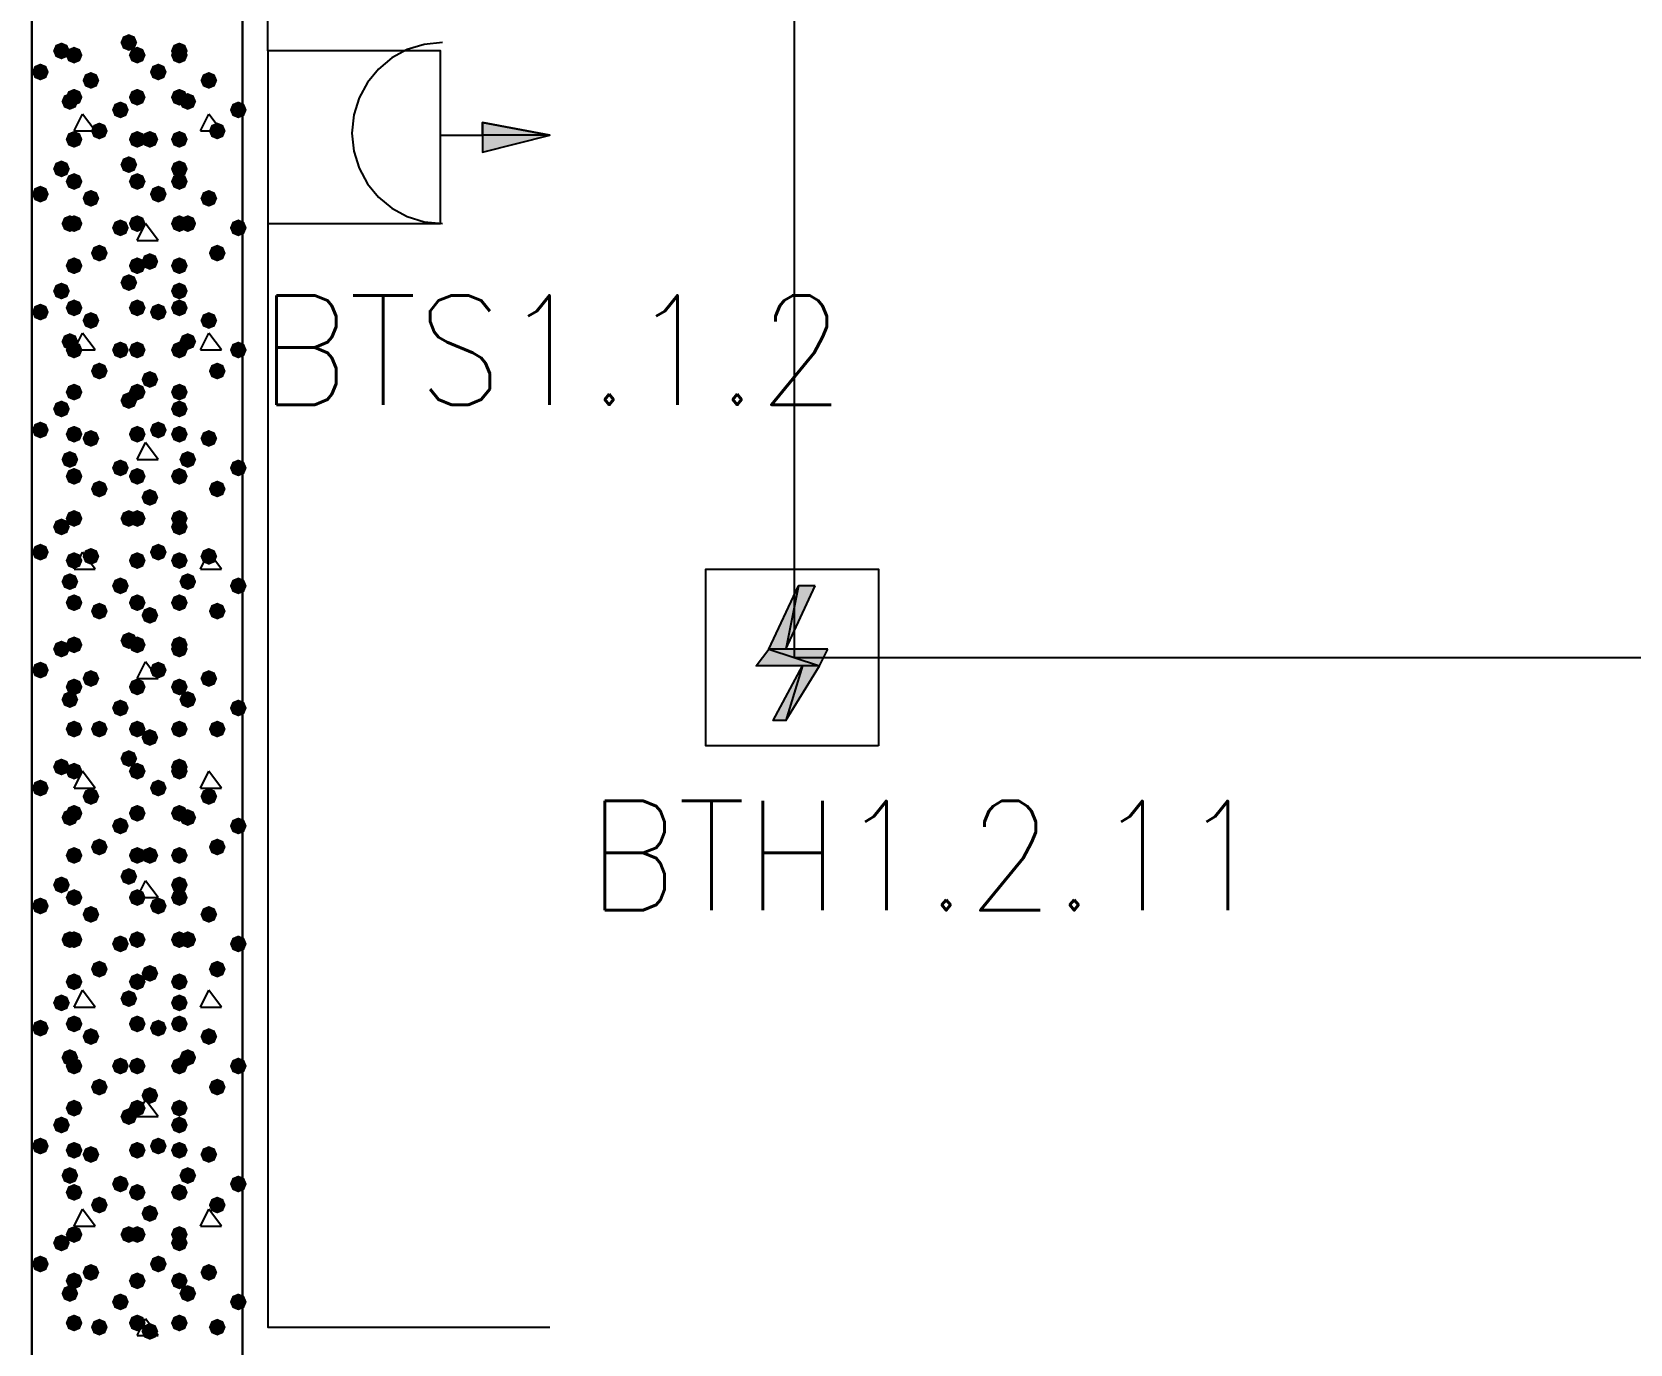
# Model space of a CAD drawing. Header units: millimetres. Extents: x 0 to 420, y 0 to 297.
# Drawn here: x 32.34 to 48.41, y 131.78 to 144.97 of the extents above; entities that cross this region are included whole.
import ezdxf

# ---------------------------------------------------------------- set-up
doc = ezdxf.new("R2010")
doc.units = ezdxf.units.MM
doc.layers.get('0').update_dxf_attribs({"linetype": 'CONTINUOUS'})
doc.styles.get("Standard").update_dxf_attribs({"font": 'STANDARD'})

msp = doc.modelspace()

# ---------------------------------------------------------------- hatches: boundary and pattern name
at = {"true_color": 0x000008}
for points in [[(33.401, 144.864667), (33.376129, 144.804871), (33.316333, 144.78), (33.256537, 144.804871), (33.231667, 144.864667), (33.256537, 144.924462), (33.316333, 144.949333), (33.376129, 144.924463)], [(32.723667, 144.78), (32.698796, 144.720204), (32.639, 144.695333), (32.579204, 144.720204), (32.554333, 144.78), (32.579204, 144.839796), (32.639, 144.864667), (32.698796, 144.839796)], [(32.850667, 144.737667), (32.825796, 144.677871), (32.766, 144.653), (32.706204, 144.677871), (32.681333, 144.737667), (32.706204, 144.797462), (32.766, 144.822333), (32.825796, 144.797463)], [(33.485667, 144.737667), (33.460796, 144.677871), (33.401, 144.653), (33.341204, 144.677871), (33.316333, 144.737667), (33.341204, 144.797462), (33.401, 144.822333), (33.460796, 144.797463)], [(33.909, 144.78), (33.884129, 144.720204), (33.824333, 144.695333), (33.764538, 144.720204), (33.739667, 144.78), (33.764537, 144.839796), (33.824333, 144.864667), (33.884129, 144.839796)], [(33.909, 144.737667), (33.884129, 144.677871), (33.824333, 144.653), (33.764538, 144.677871), (33.739667, 144.737667), (33.764537, 144.797462), (33.824333, 144.822333), (33.884129, 144.797463)], [(32.512, 144.568333), (32.487129, 144.508537), (32.427333, 144.483667), (32.367538, 144.508537), (32.342667, 144.568333), (32.367537, 144.628129), (32.427333, 144.653), (32.487129, 144.628129)], [(33.697333, 144.568333), (33.672463, 144.508537), (33.612667, 144.483667), (33.552871, 144.508537), (33.528, 144.568333), (33.552871, 144.628129), (33.612667, 144.653), (33.672462, 144.628129)], [(33.02, 144.483667), (32.995129, 144.423871), (32.935333, 144.399), (32.875538, 144.423871), (32.850667, 144.483667), (32.875537, 144.543462), (32.935333, 144.568333), (32.995129, 144.543463)], [(34.205333, 144.483667), (34.180463, 144.423871), (34.120667, 144.399), (34.060871, 144.423871), (34.036, 144.483667), (34.060871, 144.543462), (34.120667, 144.568333), (34.180462, 144.543463)], [(32.808333, 144.272), (32.783463, 144.212204), (32.723667, 144.187333), (32.663871, 144.212204), (32.639, 144.272), (32.663871, 144.331796), (32.723667, 144.356667), (32.783462, 144.331796)], [(32.850667, 144.314333), (32.825796, 144.254537), (32.766, 144.229667), (32.706204, 144.254537), (32.681333, 144.314333), (32.706204, 144.374129), (32.766, 144.399), (32.825796, 144.374129)], [(33.316333, 144.187333), (33.291463, 144.127537), (33.231667, 144.102667), (33.171871, 144.127537), (33.147, 144.187333), (33.171871, 144.247129), (33.231667, 144.272), (33.291462, 144.247129)], [(33.485667, 144.314333), (33.460796, 144.254537), (33.401, 144.229667), (33.341204, 144.254537), (33.316333, 144.314333), (33.341204, 144.374129), (33.401, 144.399), (33.460796, 144.374129)], [(33.909, 144.314333), (33.884129, 144.254537), (33.824333, 144.229667), (33.764538, 144.254537), (33.739667, 144.314333), (33.764537, 144.374129), (33.824333, 144.399), (33.884129, 144.374129)], [(33.993667, 144.272), (33.968796, 144.212204), (33.909, 144.187333), (33.849204, 144.212204), (33.824333, 144.272), (33.849204, 144.331796), (33.909, 144.356667), (33.968796, 144.331796)], [(34.501667, 144.187333), (34.476796, 144.127537), (34.417, 144.102667), (34.357204, 144.127537), (34.332333, 144.187333), (34.357204, 144.247129), (34.417, 144.272), (34.476796, 144.247129)], [(32.850667, 143.891), (32.825796, 143.831204), (32.766, 143.806333), (32.706204, 143.831204), (32.681333, 143.891), (32.706204, 143.950796), (32.766, 143.975667), (32.825796, 143.950796)], [(33.104667, 143.975667), (33.079796, 143.915871), (33.02, 143.891), (32.960204, 143.915871), (32.935333, 143.975667), (32.960204, 144.035462), (33.02, 144.060333), (33.079796, 144.035463)], [(33.485667, 143.891), (33.460796, 143.831204), (33.401, 143.806333), (33.341204, 143.831204), (33.316333, 143.891), (33.341204, 143.950796), (33.401, 143.975667), (33.460796, 143.950796)], [(33.612667, 143.891), (33.587796, 143.831204), (33.528, 143.806333), (33.468204, 143.831204), (33.443333, 143.891), (33.468204, 143.950796), (33.528, 143.975667), (33.587796, 143.950796)], [(33.909, 143.891), (33.884129, 143.831204), (33.824333, 143.806333), (33.764538, 143.831204), (33.739667, 143.891), (33.764537, 143.950796), (33.824333, 143.975667), (33.884129, 143.950796)], [(34.29, 143.975667), (34.265129, 143.915871), (34.205333, 143.891), (34.145538, 143.915871), (34.120667, 143.975667), (34.145537, 144.035462), (34.205333, 144.060333), (34.265129, 144.035463)], [(32.723667, 143.594667), (32.698796, 143.534871), (32.639, 143.51), (32.579204, 143.534871), (32.554333, 143.594667), (32.579204, 143.654462), (32.639, 143.679333), (32.698796, 143.654463)], [(33.401, 143.637), (33.376129, 143.577204), (33.316333, 143.552333), (33.256537, 143.577204), (33.231667, 143.637), (33.256537, 143.696796), (33.316333, 143.721667), (33.376129, 143.696796)], [(33.909, 143.594667), (33.884129, 143.534871), (33.824333, 143.51), (33.764538, 143.534871), (33.739667, 143.594667), (33.764537, 143.654462), (33.824333, 143.679333), (33.884129, 143.654463)], [(32.850667, 143.467667), (32.825796, 143.407871), (32.766, 143.383), (32.706204, 143.407871), (32.681333, 143.467667), (32.706204, 143.527462), (32.766, 143.552333), (32.825796, 143.527463)], [(33.485667, 143.467667), (33.460796, 143.407871), (33.401, 143.383), (33.341204, 143.407871), (33.316333, 143.467667), (33.341204, 143.527462), (33.401, 143.552333), (33.460796, 143.527463)], [(33.909, 143.467667), (33.884129, 143.407871), (33.824333, 143.383), (33.764538, 143.407871), (33.739667, 143.467667), (33.764537, 143.527462), (33.824333, 143.552333), (33.884129, 143.527463)], [(32.512, 143.340667), (32.487129, 143.280871), (32.427333, 143.256), (32.367538, 143.280871), (32.342667, 143.340667), (32.367537, 143.400462), (32.427333, 143.425333), (32.487129, 143.400463)], [(33.02, 143.298333), (32.995129, 143.238537), (32.935333, 143.213667), (32.875538, 143.238537), (32.850667, 143.298333), (32.875537, 143.358129), (32.935333, 143.383), (32.995129, 143.358129)], [(33.697333, 143.340667), (33.672463, 143.280871), (33.612667, 143.256), (33.552871, 143.280871), (33.528, 143.340667), (33.552871, 143.400462), (33.612667, 143.425333), (33.672462, 143.400463)], [(34.205333, 143.298333), (34.180463, 143.238537), (34.120667, 143.213667), (34.060871, 143.238537), (34.036, 143.298333), (34.060871, 143.358129), (34.120667, 143.383), (34.180462, 143.358129)], [(32.808333, 143.044333), (32.783463, 142.984537), (32.723667, 142.959667), (32.663871, 142.984537), (32.639, 143.044333), (32.663871, 143.104129), (32.723667, 143.129), (32.783462, 143.104129)], [(32.850667, 143.044333), (32.825796, 142.984537), (32.766, 142.959667), (32.706204, 142.984537), (32.681333, 143.044333), (32.706204, 143.104129), (32.766, 143.129), (32.825796, 143.104129)], [(33.316333, 143.002), (33.291463, 142.942204), (33.231667, 142.917333), (33.171871, 142.942204), (33.147, 143.002), (33.171871, 143.061796), (33.231667, 143.086667), (33.291462, 143.061796)], [(33.485667, 143.044333), (33.460796, 142.984537), (33.401, 142.959667), (33.341204, 142.984537), (33.316333, 143.044333), (33.341204, 143.104129), (33.401, 143.129), (33.460796, 143.104129)], [(33.909, 143.044333), (33.884129, 142.984537), (33.824333, 142.959667), (33.764538, 142.984537), (33.739667, 143.044333), (33.764537, 143.104129), (33.824333, 143.129), (33.884129, 143.104129)], [(33.993667, 143.044333), (33.968796, 142.984537), (33.909, 142.959667), (33.849204, 142.984537), (33.824333, 143.044333), (33.849204, 143.104129), (33.909, 143.129), (33.968796, 143.104129)], [(34.501667, 143.002), (34.476796, 142.942204), (34.417, 142.917333), (34.357204, 142.942204), (34.332333, 143.002), (34.357204, 143.061796), (34.417, 143.086667), (34.476796, 143.061796)], [(33.104667, 142.748), (33.079796, 142.688204), (33.02, 142.663333), (32.960204, 142.688204), (32.935333, 142.748), (32.960204, 142.807796), (33.02, 142.832667), (33.079796, 142.807796)], [(34.29, 142.748), (34.265129, 142.688204), (34.205333, 142.663333), (34.145538, 142.688204), (34.120667, 142.748), (34.145537, 142.807796), (34.205333, 142.832667), (34.265129, 142.807796)], [(32.850667, 142.621), (32.825796, 142.561204), (32.766, 142.536333), (32.706204, 142.561204), (32.681333, 142.621), (32.706204, 142.680796), (32.766, 142.705667), (32.825796, 142.680796)], [(33.485667, 142.621), (33.460796, 142.561204), (33.401, 142.536333), (33.341204, 142.561204), (33.316333, 142.621), (33.341204, 142.680796), (33.401, 142.705667), (33.460796, 142.680796)], [(33.612667, 142.663333), (33.587796, 142.603537), (33.528, 142.578667), (33.468204, 142.603537), (33.443333, 142.663333), (33.468204, 142.723129), (33.528, 142.748), (33.587796, 142.723129)], [(33.909, 142.621), (33.884129, 142.561204), (33.824333, 142.536333), (33.764538, 142.561204), (33.739667, 142.621), (33.764537, 142.680796), (33.824333, 142.705667), (33.884129, 142.680796)], [(33.401, 142.451667), (33.376129, 142.391871), (33.316333, 142.367), (33.256537, 142.391871), (33.231667, 142.451667), (33.256537, 142.511462), (33.316333, 142.536333), (33.376129, 142.511463)], [(32.723667, 142.367), (32.698796, 142.307204), (32.639, 142.282333), (32.579204, 142.307204), (32.554333, 142.367), (32.579204, 142.426796), (32.639, 142.451667), (32.698796, 142.426796)], [(33.909, 142.367), (33.884129, 142.307204), (33.824333, 142.282333), (33.764538, 142.307204), (33.739667, 142.367), (33.764537, 142.426796), (33.824333, 142.451667), (33.884129, 142.426796)], [(32.512, 142.155333), (32.487129, 142.095537), (32.427333, 142.070667), (32.367538, 142.095537), (32.342667, 142.155333), (32.367537, 142.215129), (32.427333, 142.24), (32.487129, 142.215129)], [(32.850667, 142.197667), (32.825796, 142.137871), (32.766, 142.113), (32.706204, 142.137871), (32.681333, 142.197667), (32.706204, 142.257462), (32.766, 142.282333), (32.825796, 142.257463)], [(33.485667, 142.197667), (33.460796, 142.137871), (33.401, 142.113), (33.341204, 142.137871), (33.316333, 142.197667), (33.341204, 142.257462), (33.401, 142.282333), (33.460796, 142.257463)], [(33.697333, 142.155333), (33.672463, 142.095537), (33.612667, 142.070667), (33.552871, 142.095537), (33.528, 142.155333), (33.552871, 142.215129), (33.612667, 142.24), (33.672462, 142.215129)], [(33.909, 142.197667), (33.884129, 142.137871), (33.824333, 142.113), (33.764538, 142.137871), (33.739667, 142.197667), (33.764537, 142.257462), (33.824333, 142.282333), (33.884129, 142.257463)], [(33.02, 142.070667), (32.995129, 142.010871), (32.935333, 141.986), (32.875538, 142.010871), (32.850667, 142.070667), (32.875537, 142.130462), (32.935333, 142.155333), (32.995129, 142.130463)], [(34.205333, 142.070667), (34.180463, 142.010871), (34.120667, 141.986), (34.060871, 142.010871), (34.036, 142.070667), (34.060871, 142.130462), (34.120667, 142.155333), (34.180462, 142.130463)], [(32.808333, 141.859), (32.783463, 141.799204), (32.723667, 141.774333), (32.663871, 141.799204), (32.639, 141.859), (32.663871, 141.918796), (32.723667, 141.943667), (32.783462, 141.918796)], [(32.850667, 141.774333), (32.825796, 141.714537), (32.766, 141.689667), (32.706204, 141.714537), (32.681333, 141.774333), (32.706204, 141.834129), (32.766, 141.859), (32.825796, 141.834129)], [(33.316333, 141.774333), (33.291463, 141.714537), (33.231667, 141.689667), (33.171871, 141.714537), (33.147, 141.774333), (33.171871, 141.834129), (33.231667, 141.859), (33.291462, 141.834129)], [(33.485667, 141.774333), (33.460796, 141.714537), (33.401, 141.689667), (33.341204, 141.714537), (33.316333, 141.774333), (33.341204, 141.834129), (33.401, 141.859), (33.460796, 141.834129)], [(33.909, 141.774333), (33.884129, 141.714537), (33.824333, 141.689667), (33.764538, 141.714537), (33.739667, 141.774333), (33.764537, 141.834129), (33.824333, 141.859), (33.884129, 141.834129)], [(33.993667, 141.859), (33.968796, 141.799204), (33.909, 141.774333), (33.849204, 141.799204), (33.824333, 141.859), (33.849204, 141.918796), (33.909, 141.943667), (33.968796, 141.918796)], [(34.501667, 141.774333), (34.476796, 141.714537), (34.417, 141.689667), (34.357204, 141.714537), (34.332333, 141.774333), (34.357204, 141.834129), (34.417, 141.859), (34.476796, 141.834129)], [(33.104667, 141.562667), (33.079796, 141.502871), (33.02, 141.478), (32.960204, 141.502871), (32.935333, 141.562667), (32.960204, 141.622462), (33.02, 141.647333), (33.079796, 141.622463)], [(33.612667, 141.478), (33.587796, 141.418204), (33.528, 141.393333), (33.468204, 141.418204), (33.443333, 141.478), (33.468204, 141.537796), (33.528, 141.562667), (33.587796, 141.537796)], [(34.29, 141.562667), (34.265129, 141.502871), (34.205333, 141.478), (34.145538, 141.502871), (34.120667, 141.562667), (34.145537, 141.622462), (34.205333, 141.647333), (34.265129, 141.622463)], [(32.850667, 141.351), (32.825796, 141.291204), (32.766, 141.266333), (32.706204, 141.291204), (32.681333, 141.351), (32.706204, 141.410796), (32.766, 141.435667), (32.825796, 141.410796)], [(33.485667, 141.351), (33.460796, 141.291204), (33.401, 141.266333), (33.341204, 141.291204), (33.316333, 141.351), (33.341204, 141.410796), (33.401, 141.435667), (33.460796, 141.410796)], [(33.909, 141.351), (33.884129, 141.291204), (33.824333, 141.266333), (33.764538, 141.291204), (33.739667, 141.351), (33.764537, 141.410796), (33.824333, 141.435667), (33.884129, 141.410796)], [(32.723667, 141.181667), (32.698796, 141.121871), (32.639, 141.097), (32.579204, 141.121871), (32.554333, 141.181667), (32.579204, 141.241462), (32.639, 141.266333), (32.698796, 141.241463)], [(33.401, 141.266333), (33.376129, 141.206537), (33.316333, 141.181667), (33.256537, 141.206537), (33.231667, 141.266333), (33.256537, 141.326129), (33.316333, 141.351), (33.376129, 141.326129)], [(33.909, 141.181667), (33.884129, 141.121871), (33.824333, 141.097), (33.764538, 141.121871), (33.739667, 141.181667), (33.764537, 141.241462), (33.824333, 141.266333), (33.884129, 141.241463)], [(32.512, 140.97), (32.487129, 140.910204), (32.427333, 140.885333), (32.367538, 140.910204), (32.342667, 140.97), (32.367537, 141.029796), (32.427333, 141.054667), (32.487129, 141.029796)], [(32.850667, 140.927667), (32.825796, 140.867871), (32.766, 140.843), (32.706204, 140.867871), (32.681333, 140.927667), (32.706204, 140.987462), (32.766, 141.012333), (32.825796, 140.987463)], [(33.02, 140.885333), (32.995129, 140.825537), (32.935333, 140.800667), (32.875538, 140.825537), (32.850667, 140.885333), (32.875537, 140.945129), (32.935333, 140.97), (32.995129, 140.945129)], [(33.485667, 140.927667), (33.460796, 140.867871), (33.401, 140.843), (33.341204, 140.867871), (33.316333, 140.927667), (33.341204, 140.987462), (33.401, 141.012333), (33.460796, 140.987463)], [(33.697333, 140.97), (33.672463, 140.910204), (33.612667, 140.885333), (33.552871, 140.910204), (33.528, 140.97), (33.552871, 141.029796), (33.612667, 141.054667), (33.672462, 141.029796)], [(33.909, 140.927667), (33.884129, 140.867871), (33.824333, 140.843), (33.764538, 140.867871), (33.739667, 140.927667), (33.764537, 140.987462), (33.824333, 141.012333), (33.884129, 140.987463)], [(34.205333, 140.885333), (34.180463, 140.825537), (34.120667, 140.800667), (34.060871, 140.825537), (34.036, 140.885333), (34.060871, 140.945129), (34.120667, 140.97), (34.180462, 140.945129)], [(32.808333, 140.673667), (32.783463, 140.613871), (32.723667, 140.589), (32.663871, 140.613871), (32.639, 140.673667), (32.663871, 140.733462), (32.723667, 140.758333), (32.783462, 140.733463)], [(33.993667, 140.673667), (33.968796, 140.613871), (33.909, 140.589), (33.849204, 140.613871), (33.824333, 140.673667), (33.849204, 140.733462), (33.909, 140.758333), (33.968796, 140.733463)], [(32.850667, 140.504333), (32.825796, 140.444537), (32.766, 140.419667), (32.706204, 140.444537), (32.681333, 140.504333), (32.706204, 140.564129), (32.766, 140.589), (32.825796, 140.564129)], [(33.316333, 140.589), (33.291463, 140.529204), (33.231667, 140.504333), (33.171871, 140.529204), (33.147, 140.589), (33.171871, 140.648796), (33.231667, 140.673667), (33.291462, 140.648796)], [(33.485667, 140.504333), (33.460796, 140.444537), (33.401, 140.419667), (33.341204, 140.444537), (33.316333, 140.504333), (33.341204, 140.564129), (33.401, 140.589), (33.460796, 140.564129)], [(33.909, 140.504333), (33.884129, 140.444537), (33.824333, 140.419667), (33.764538, 140.444537), (33.739667, 140.504333), (33.764537, 140.564129), (33.824333, 140.589), (33.884129, 140.564129)], [(34.501667, 140.589), (34.476796, 140.529204), (34.417, 140.504333), (34.357204, 140.529204), (34.332333, 140.589), (34.357204, 140.648796), (34.417, 140.673667), (34.476796, 140.648796)], [(33.104667, 140.377333), (33.079796, 140.317537), (33.02, 140.292667), (32.960204, 140.317537), (32.935333, 140.377333), (32.960204, 140.437129), (33.02, 140.462), (33.079796, 140.437129)], [(34.29, 140.377333), (34.265129, 140.317537), (34.205333, 140.292667), (34.145538, 140.317537), (34.120667, 140.377333), (34.145537, 140.437129), (34.205333, 140.462), (34.265129, 140.437129)], [(33.612667, 140.292667), (33.587796, 140.232871), (33.528, 140.208), (33.468204, 140.232871), (33.443333, 140.292667), (33.468204, 140.352462), (33.528, 140.377333), (33.587796, 140.352463)], [(32.850667, 140.081), (32.825796, 140.021204), (32.766, 139.996333), (32.706204, 140.021204), (32.681333, 140.081), (32.706204, 140.140796), (32.766, 140.165667), (32.825796, 140.140796)], [(33.401, 140.081), (33.376129, 140.021204), (33.316333, 139.996333), (33.256537, 140.021204), (33.231667, 140.081), (33.256537, 140.140796), (33.316333, 140.165667), (33.376129, 140.140796)], [(33.485667, 140.081), (33.460796, 140.021204), (33.401, 139.996333), (33.341204, 140.021204), (33.316333, 140.081), (33.341204, 140.140796), (33.401, 140.165667), (33.460796, 140.140796)], [(33.909, 140.081), (33.884129, 140.021204), (33.824333, 139.996333), (33.764538, 140.021204), (33.739667, 140.081), (33.764537, 140.140796), (33.824333, 140.165667), (33.884129, 140.140796)], [(32.723667, 139.996333), (32.698796, 139.936537), (32.639, 139.911667), (32.579204, 139.936537), (32.554333, 139.996333), (32.579204, 140.056129), (32.639, 140.081), (32.698796, 140.056129)], [(33.909, 139.996333), (33.884129, 139.936537), (33.824333, 139.911667), (33.764538, 139.936537), (33.739667, 139.996333), (33.764537, 140.056129), (33.824333, 140.081), (33.884129, 140.056129)], [(32.512, 139.742333), (32.487129, 139.682537), (32.427333, 139.657667), (32.367538, 139.682537), (32.342667, 139.742333), (32.367537, 139.802129), (32.427333, 139.827), (32.487129, 139.802129)], [(33.02, 139.7), (32.995129, 139.640204), (32.935333, 139.615333), (32.875538, 139.640204), (32.850667, 139.7), (32.875537, 139.759796), (32.935333, 139.784667), (32.995129, 139.759796)], [(33.697333, 139.742333), (33.672463, 139.682537), (33.612667, 139.657667), (33.552871, 139.682537), (33.528, 139.742333), (33.552871, 139.802129), (33.612667, 139.827), (33.672462, 139.802129)], [(34.205333, 139.7), (34.180463, 139.640204), (34.120667, 139.615333), (34.060871, 139.640204), (34.036, 139.7), (34.060871, 139.759796), (34.120667, 139.784667), (34.180462, 139.759796)], [(32.850667, 139.657667), (32.825796, 139.597871), (32.766, 139.573), (32.706204, 139.597871), (32.681333, 139.657667), (32.706204, 139.717462), (32.766, 139.742333), (32.825796, 139.717463)], [(33.485667, 139.657667), (33.460796, 139.597871), (33.401, 139.573), (33.341204, 139.597871), (33.316333, 139.657667), (33.341204, 139.717462), (33.401, 139.742333), (33.460796, 139.717463)], [(33.909, 139.657667), (33.884129, 139.597871), (33.824333, 139.573), (33.764538, 139.597871), (33.739667, 139.657667), (33.764537, 139.717462), (33.824333, 139.742333), (33.884129, 139.717463)], [(32.808333, 139.446), (32.783463, 139.386204), (32.723667, 139.361333), (32.663871, 139.386204), (32.639, 139.446), (32.663871, 139.505796), (32.723667, 139.530667), (32.783462, 139.505796)], [(33.316333, 139.403667), (33.291463, 139.343871), (33.231667, 139.319), (33.171871, 139.343871), (33.147, 139.403667), (33.171871, 139.463462), (33.231667, 139.488333), (33.291462, 139.463463)], [(33.993667, 139.446), (33.968796, 139.386204), (33.909, 139.361333), (33.849204, 139.386204), (33.824333, 139.446), (33.849204, 139.505796), (33.909, 139.530667), (33.968796, 139.505796)], [(34.501667, 139.403667), (34.476796, 139.343871), (34.417, 139.319), (34.357204, 139.343871), (34.332333, 139.403667), (34.357204, 139.463462), (34.417, 139.488333), (34.476796, 139.463463)], [(32.850667, 139.234333), (32.825796, 139.174537), (32.766, 139.149667), (32.706204, 139.174537), (32.681333, 139.234333), (32.706204, 139.294129), (32.766, 139.319), (32.825796, 139.294129)], [(33.485667, 139.234333), (33.460796, 139.174537), (33.401, 139.149667), (33.341204, 139.174537), (33.316333, 139.234333), (33.341204, 139.294129), (33.401, 139.319), (33.460796, 139.294129)], [(33.909, 139.234333), (33.884129, 139.174537), (33.824333, 139.149667), (33.764538, 139.174537), (33.739667, 139.234333), (33.764537, 139.294129), (33.824333, 139.319), (33.884129, 139.294129)], [(33.104667, 139.149667), (33.079796, 139.089871), (33.02, 139.065), (32.960204, 139.089871), (32.935333, 139.149667), (32.960204, 139.209462), (33.02, 139.234333), (33.079796, 139.209463)], [(33.612667, 139.107333), (33.587796, 139.047537), (33.528, 139.022667), (33.468204, 139.047537), (33.443333, 139.107333), (33.468204, 139.167129), (33.528, 139.192), (33.587796, 139.167129)], [(34.29, 139.149667), (34.265129, 139.089871), (34.205333, 139.065), (34.145538, 139.089871), (34.120667, 139.149667), (34.145537, 139.209462), (34.205333, 139.234333), (34.265129, 139.209463)], [(32.723667, 138.768667), (32.698796, 138.708871), (32.639, 138.684), (32.579204, 138.708871), (32.554333, 138.768667), (32.579204, 138.828462), (32.639, 138.853333), (32.698796, 138.828463)], [(32.850667, 138.811), (32.825796, 138.751204), (32.766, 138.726333), (32.706204, 138.751204), (32.681333, 138.811), (32.706204, 138.870796), (32.766, 138.895667), (32.825796, 138.870796)], [(33.401, 138.853333), (33.376129, 138.793537), (33.316333, 138.768667), (33.256537, 138.793537), (33.231667, 138.853333), (33.256537, 138.913129), (33.316333, 138.938), (33.376129, 138.913129)], [(33.485667, 138.811), (33.460796, 138.751204), (33.401, 138.726333), (33.341204, 138.751204), (33.316333, 138.811), (33.341204, 138.870796), (33.401, 138.895667), (33.460796, 138.870796)], [(33.909, 138.811), (33.884129, 138.751204), (33.824333, 138.726333), (33.764538, 138.751204), (33.739667, 138.811), (33.764537, 138.870796), (33.824333, 138.895667), (33.884129, 138.870796)], [(33.909, 138.768667), (33.884129, 138.708871), (33.824333, 138.684), (33.764538, 138.708871), (33.739667, 138.768667), (33.764537, 138.828462), (33.824333, 138.853333), (33.884129, 138.828463)], [(32.512, 138.557), (32.487129, 138.497204), (32.427333, 138.472333), (32.367538, 138.497204), (32.342667, 138.557), (32.367537, 138.616796), (32.427333, 138.641667), (32.487129, 138.616796)], [(33.02, 138.472333), (32.995129, 138.412537), (32.935333, 138.387667), (32.875538, 138.412537), (32.850667, 138.472333), (32.875537, 138.532129), (32.935333, 138.557), (32.995129, 138.532129)], [(33.697333, 138.557), (33.672463, 138.497204), (33.612667, 138.472333), (33.552871, 138.497204), (33.528, 138.557), (33.552871, 138.616796), (33.612667, 138.641667), (33.672462, 138.616796)], [(34.205333, 138.472333), (34.180463, 138.412537), (34.120667, 138.387667), (34.060871, 138.412537), (34.036, 138.472333), (34.060871, 138.532129), (34.120667, 138.557), (34.180462, 138.532129)], [(32.808333, 138.260667), (32.783463, 138.200871), (32.723667, 138.176), (32.663871, 138.200871), (32.639, 138.260667), (32.663871, 138.320462), (32.723667, 138.345333), (32.783462, 138.320463)], [(32.850667, 138.387667), (32.825796, 138.327871), (32.766, 138.303), (32.706204, 138.327871), (32.681333, 138.387667), (32.706204, 138.447462), (32.766, 138.472333), (32.825796, 138.447463)], [(33.485667, 138.387667), (33.460796, 138.327871), (33.401, 138.303), (33.341204, 138.327871), (33.316333, 138.387667), (33.341204, 138.447462), (33.401, 138.472333), (33.460796, 138.447463)], [(33.909, 138.387667), (33.884129, 138.327871), (33.824333, 138.303), (33.764538, 138.327871), (33.739667, 138.387667), (33.764537, 138.447462), (33.824333, 138.472333), (33.884129, 138.447463)], [(33.993667, 138.260667), (33.968796, 138.200871), (33.909, 138.176), (33.849204, 138.200871), (33.824333, 138.260667), (33.849204, 138.320462), (33.909, 138.345333), (33.968796, 138.320463)], [(33.316333, 138.176), (33.291463, 138.116204), (33.231667, 138.091333), (33.171871, 138.116204), (33.147, 138.176), (33.171871, 138.235796), (33.231667, 138.260667), (33.291462, 138.235796)], [(34.501667, 138.176), (34.476796, 138.116204), (34.417, 138.091333), (34.357204, 138.116204), (34.332333, 138.176), (34.357204, 138.235796), (34.417, 138.260667), (34.476796, 138.235796)], [(32.850667, 137.964333), (32.825796, 137.904537), (32.766, 137.879667), (32.706204, 137.904537), (32.681333, 137.964333), (32.706204, 138.024129), (32.766, 138.049), (32.825796, 138.024129)], [(33.104667, 137.964333), (33.079796, 137.904537), (33.02, 137.879667), (32.960204, 137.904537), (32.935333, 137.964333), (32.960204, 138.024129), (33.02, 138.049), (33.079796, 138.024129)], [(33.485667, 137.964333), (33.460796, 137.904537), (33.401, 137.879667), (33.341204, 137.904537), (33.316333, 137.964333), (33.341204, 138.024129), (33.401, 138.049), (33.460796, 138.024129)], [(33.909, 137.964333), (33.884129, 137.904537), (33.824333, 137.879667), (33.764538, 137.904537), (33.739667, 137.964333), (33.764537, 138.024129), (33.824333, 138.049), (33.884129, 138.024129)], [(34.29, 137.964333), (34.265129, 137.904537), (34.205333, 137.879667), (34.145538, 137.904537), (34.120667, 137.964333), (34.145537, 138.024129), (34.205333, 138.049), (34.265129, 138.024129)], [(33.612667, 137.879667), (33.587796, 137.819871), (33.528, 137.795), (33.468204, 137.819871), (33.443333, 137.879667), (33.468204, 137.939462), (33.528, 137.964333), (33.587796, 137.939463)], [(33.401, 137.668), (33.376129, 137.608204), (33.316333, 137.583333), (33.256537, 137.608204), (33.231667, 137.668), (33.256537, 137.727796), (33.316333, 137.752667), (33.376129, 137.727796)], [(32.723667, 137.583333), (32.698796, 137.523537), (32.639, 137.498667), (32.579204, 137.523537), (32.554333, 137.583333), (32.579204, 137.643129), (32.639, 137.668), (32.698796, 137.643129)], [(32.850667, 137.541), (32.825796, 137.481204), (32.766, 137.456333), (32.706204, 137.481204), (32.681333, 137.541), (32.706204, 137.600796), (32.766, 137.625667), (32.825796, 137.600796)], [(33.485667, 137.541), (33.460796, 137.481204), (33.401, 137.456333), (33.341204, 137.481204), (33.316333, 137.541), (33.341204, 137.600796), (33.401, 137.625667), (33.460796, 137.600796)], [(33.909, 137.583333), (33.884129, 137.523537), (33.824333, 137.498667), (33.764538, 137.523537), (33.739667, 137.583333), (33.764537, 137.643129), (33.824333, 137.668), (33.884129, 137.643129)], [(33.909, 137.541), (33.884129, 137.481204), (33.824333, 137.456333), (33.764538, 137.481204), (33.739667, 137.541), (33.764537, 137.600796), (33.824333, 137.625667), (33.884129, 137.600796)], [(32.512, 137.371667), (32.487129, 137.311871), (32.427333, 137.287), (32.367538, 137.311871), (32.342667, 137.371667), (32.367537, 137.431462), (32.427333, 137.456333), (32.487129, 137.431463)], [(33.02, 137.287), (32.995129, 137.227204), (32.935333, 137.202333), (32.875538, 137.227204), (32.850667, 137.287), (32.875537, 137.346796), (32.935333, 137.371667), (32.995129, 137.346796)], [(33.697333, 137.371667), (33.672463, 137.311871), (33.612667, 137.287), (33.552871, 137.311871), (33.528, 137.371667), (33.552871, 137.431462), (33.612667, 137.456333), (33.672462, 137.431463)], [(34.205333, 137.287), (34.180463, 137.227204), (34.120667, 137.202333), (34.060871, 137.227204), (34.036, 137.287), (34.060871, 137.346796), (34.120667, 137.371667), (34.180462, 137.346796)], [(32.850667, 137.117667), (32.825796, 137.057871), (32.766, 137.033), (32.706204, 137.057871), (32.681333, 137.117667), (32.706204, 137.177462), (32.766, 137.202333), (32.825796, 137.177463)], [(33.485667, 137.117667), (33.460796, 137.057871), (33.401, 137.033), (33.341204, 137.057871), (33.316333, 137.117667), (33.341204, 137.177462), (33.401, 137.202333), (33.460796, 137.177463)], [(33.909, 137.117667), (33.884129, 137.057871), (33.824333, 137.033), (33.764538, 137.057871), (33.739667, 137.117667), (33.764537, 137.177462), (33.824333, 137.202333), (33.884129, 137.177463)], [(32.808333, 137.075333), (32.783463, 137.015537), (32.723667, 136.990667), (32.663871, 137.015537), (32.639, 137.075333), (32.663871, 137.135129), (32.723667, 137.16), (32.783462, 137.135129)], [(33.316333, 136.990667), (33.291463, 136.930871), (33.231667, 136.906), (33.171871, 136.930871), (33.147, 136.990667), (33.171871, 137.050462), (33.231667, 137.075333), (33.291462, 137.050463)], [(33.993667, 137.075333), (33.968796, 137.015537), (33.909, 136.990667), (33.849204, 137.015537), (33.824333, 137.075333), (33.849204, 137.135129), (33.909, 137.16), (33.968796, 137.135129)], [(34.501667, 136.990667), (34.476796, 136.930871), (34.417, 136.906), (34.357204, 136.930871), (34.332333, 136.990667), (34.357204, 137.050462), (34.417, 137.075333), (34.476796, 137.050463)], [(32.850667, 136.694333), (32.825796, 136.634537), (32.766, 136.609667), (32.706204, 136.634537), (32.681333, 136.694333), (32.706204, 136.754129), (32.766, 136.779), (32.825796, 136.754129)], [(33.104667, 136.779), (33.079796, 136.719204), (33.02, 136.694333), (32.960204, 136.719204), (32.935333, 136.779), (32.960204, 136.838796), (33.02, 136.863667), (33.079796, 136.838796)], [(33.485667, 136.694333), (33.460796, 136.634537), (33.401, 136.609667), (33.341204, 136.634537), (33.316333, 136.694333), (33.341204, 136.754129), (33.401, 136.779), (33.460796, 136.754129)], [(33.612667, 136.694333), (33.587796, 136.634537), (33.528, 136.609667), (33.468204, 136.634537), (33.443333, 136.694333), (33.468204, 136.754129), (33.528, 136.779), (33.587796, 136.754129)], [(33.909, 136.694333), (33.884129, 136.634537), (33.824333, 136.609667), (33.764538, 136.634537), (33.739667, 136.694333), (33.764537, 136.754129), (33.824333, 136.779), (33.884129, 136.754129)], [(34.29, 136.779), (34.265129, 136.719204), (34.205333, 136.694333), (34.145538, 136.719204), (34.120667, 136.779), (34.145537, 136.838796), (34.205333, 136.863667), (34.265129, 136.838796)], [(33.401, 136.482667), (33.376129, 136.422871), (33.316333, 136.398), (33.256537, 136.422871), (33.231667, 136.482667), (33.256537, 136.542462), (33.316333, 136.567333), (33.376129, 136.542463)], [(32.723667, 136.398), (32.698796, 136.338204), (32.639, 136.313333), (32.579204, 136.338204), (32.554333, 136.398), (32.579204, 136.457796), (32.639, 136.482667), (32.698796, 136.457796)], [(33.909, 136.398), (33.884129, 136.338204), (33.824333, 136.313333), (33.764538, 136.338204), (33.739667, 136.398), (33.764537, 136.457796), (33.824333, 136.482667), (33.884129, 136.457796)], [(32.512, 136.186333), (32.487129, 136.126537), (32.427333, 136.101667), (32.367538, 136.126537), (32.342667, 136.186333), (32.367537, 136.246129), (32.427333, 136.271), (32.487129, 136.246129)], [(32.850667, 136.271), (32.825796, 136.211204), (32.766, 136.186333), (32.706204, 136.211204), (32.681333, 136.271), (32.706204, 136.330796), (32.766, 136.355667), (32.825796, 136.330796)], [(33.485667, 136.271), (33.460796, 136.211204), (33.401, 136.186333), (33.341204, 136.211204), (33.316333, 136.271), (33.341204, 136.330796), (33.401, 136.355667), (33.460796, 136.330796)], [(33.697333, 136.186333), (33.672463, 136.126537), (33.612667, 136.101667), (33.552871, 136.126537), (33.528, 136.186333), (33.552871, 136.246129), (33.612667, 136.271), (33.672462, 136.246129)], [(33.909, 136.271), (33.884129, 136.211204), (33.824333, 136.186333), (33.764538, 136.211204), (33.739667, 136.271), (33.764537, 136.330796), (33.824333, 136.355667), (33.884129, 136.330796)], [(33.02, 136.101667), (32.995129, 136.041871), (32.935333, 136.017), (32.875538, 136.041871), (32.850667, 136.101667), (32.875537, 136.161462), (32.935333, 136.186333), (32.995129, 136.161463)], [(34.205333, 136.101667), (34.180463, 136.041871), (34.120667, 136.017), (34.060871, 136.041871), (34.036, 136.101667), (34.060871, 136.161462), (34.120667, 136.186333), (34.180462, 136.161463)], [(32.808333, 135.847667), (32.783463, 135.787871), (32.723667, 135.763), (32.663871, 135.787871), (32.639, 135.847667), (32.663871, 135.907462), (32.723667, 135.932333), (32.783462, 135.907463)], [(32.850667, 135.847667), (32.825796, 135.787871), (32.766, 135.763), (32.706204, 135.787871), (32.681333, 135.847667), (32.706204, 135.907462), (32.766, 135.932333), (32.825796, 135.907463)], [(33.485667, 135.847667), (33.460796, 135.787871), (33.401, 135.763), (33.341204, 135.787871), (33.316333, 135.847667), (33.341204, 135.907462), (33.401, 135.932333), (33.460796, 135.907463)], [(33.909, 135.847667), (33.884129, 135.787871), (33.824333, 135.763), (33.764538, 135.787871), (33.739667, 135.847667), (33.764537, 135.907462), (33.824333, 135.932333), (33.884129, 135.907463)], [(33.993667, 135.847667), (33.968796, 135.787871), (33.909, 135.763), (33.849204, 135.787871), (33.824333, 135.847667), (33.849204, 135.907462), (33.909, 135.932333), (33.968796, 135.907463)], [(33.316333, 135.805333), (33.291463, 135.745537), (33.231667, 135.720667), (33.171871, 135.745537), (33.147, 135.805333), (33.171871, 135.865129), (33.231667, 135.89), (33.291462, 135.865129)], [(34.501667, 135.805333), (34.476796, 135.745537), (34.417, 135.720667), (34.357204, 135.745537), (34.332333, 135.805333), (34.357204, 135.865129), (34.417, 135.89), (34.476796, 135.865129)], [(33.104667, 135.551333), (33.079796, 135.491537), (33.02, 135.466667), (32.960204, 135.491537), (32.935333, 135.551333), (32.960204, 135.611129), (33.02, 135.636), (33.079796, 135.611129)], [(33.612667, 135.509), (33.587796, 135.449204), (33.528, 135.424333), (33.468204, 135.449204), (33.443333, 135.509), (33.468204, 135.568796), (33.528, 135.593667), (33.587796, 135.568796)], [(34.29, 135.551333), (34.265129, 135.491537), (34.205333, 135.466667), (34.145538, 135.491537), (34.120667, 135.551333), (34.145537, 135.611129), (34.205333, 135.636), (34.265129, 135.611129)], [(32.850667, 135.424333), (32.825796, 135.364537), (32.766, 135.339667), (32.706204, 135.364537), (32.681333, 135.424333), (32.706204, 135.484129), (32.766, 135.509), (32.825796, 135.484129)], [(33.485667, 135.424333), (33.460796, 135.364537), (33.401, 135.339667), (33.341204, 135.364537), (33.316333, 135.424333), (33.341204, 135.484129), (33.401, 135.509), (33.460796, 135.484129)], [(33.909, 135.424333), (33.884129, 135.364537), (33.824333, 135.339667), (33.764538, 135.364537), (33.739667, 135.424333), (33.764537, 135.484129), (33.824333, 135.509), (33.884129, 135.484129)], [(32.723667, 135.212667), (32.698796, 135.152871), (32.639, 135.128), (32.579204, 135.152871), (32.554333, 135.212667), (32.579204, 135.272462), (32.639, 135.297333), (32.698796, 135.272463)], [(33.401, 135.255), (33.376129, 135.195204), (33.316333, 135.170333), (33.256537, 135.195204), (33.231667, 135.255), (33.256537, 135.314796), (33.316333, 135.339667), (33.376129, 135.314796)], [(33.909, 135.212667), (33.884129, 135.152871), (33.824333, 135.128), (33.764538, 135.152871), (33.739667, 135.212667), (33.764537, 135.272462), (33.824333, 135.297333), (33.884129, 135.272463)], [(32.512, 134.958667), (32.487129, 134.898871), (32.427333, 134.874), (32.367538, 134.898871), (32.342667, 134.958667), (32.367537, 135.018462), (32.427333, 135.043333), (32.487129, 135.018463)], [(32.850667, 135.001), (32.825796, 134.941204), (32.766, 134.916333), (32.706204, 134.941204), (32.681333, 135.001), (32.706204, 135.060796), (32.766, 135.085667), (32.825796, 135.060796)], [(33.02, 134.874), (32.995129, 134.814204), (32.935333, 134.789333), (32.875538, 134.814204), (32.850667, 134.874), (32.875537, 134.933796), (32.935333, 134.958667), (32.995129, 134.933796)], [(33.485667, 135.001), (33.460796, 134.941204), (33.401, 134.916333), (33.341204, 134.941204), (33.316333, 135.001), (33.341204, 135.060796), (33.401, 135.085667), (33.460796, 135.060796)], [(33.697333, 134.958667), (33.672463, 134.898871), (33.612667, 134.874), (33.552871, 134.898871), (33.528, 134.958667), (33.552871, 135.018462), (33.612667, 135.043333), (33.672462, 135.018463)], [(33.909, 135.001), (33.884129, 134.941204), (33.824333, 134.916333), (33.764538, 134.941204), (33.739667, 135.001), (33.764537, 135.060796), (33.824333, 135.085667), (33.884129, 135.060796)], [(34.205333, 134.874), (34.180463, 134.814204), (34.120667, 134.789333), (34.060871, 134.814204), (34.036, 134.874), (34.060871, 134.933796), (34.120667, 134.958667), (34.180462, 134.933796)], [(32.808333, 134.662333), (32.783463, 134.602537), (32.723667, 134.577667), (32.663871, 134.602537), (32.639, 134.662333), (32.663871, 134.722129), (32.723667, 134.747), (32.783462, 134.722129)], [(32.850667, 134.577667), (32.825796, 134.517871), (32.766, 134.493), (32.706204, 134.517871), (32.681333, 134.577667), (32.706204, 134.637462), (32.766, 134.662333), (32.825796, 134.637463)], [(33.316333, 134.577667), (33.291463, 134.517871), (33.231667, 134.493), (33.171871, 134.517871), (33.147, 134.577667), (33.171871, 134.637462), (33.231667, 134.662333), (33.291462, 134.637463)], [(33.485667, 134.577667), (33.460796, 134.517871), (33.401, 134.493), (33.341204, 134.517871), (33.316333, 134.577667), (33.341204, 134.637462), (33.401, 134.662333), (33.460796, 134.637463)], [(33.909, 134.577667), (33.884129, 134.517871), (33.824333, 134.493), (33.764538, 134.517871), (33.739667, 134.577667), (33.764537, 134.637462), (33.824333, 134.662333), (33.884129, 134.637463)], [(33.993667, 134.662333), (33.968796, 134.602537), (33.909, 134.577667), (33.849204, 134.602537), (33.824333, 134.662333), (33.849204, 134.722129), (33.909, 134.747), (33.968796, 134.722129)], [(34.501667, 134.577667), (34.476796, 134.517871), (34.417, 134.493), (34.357204, 134.517871), (34.332333, 134.577667), (34.357204, 134.637462), (34.417, 134.662333), (34.476796, 134.637463)], [(33.104667, 134.366), (33.079796, 134.306204), (33.02, 134.281333), (32.960204, 134.306204), (32.935333, 134.366), (32.960204, 134.425796), (33.02, 134.450667), (33.079796, 134.425796)], [(33.612667, 134.281333), (33.587796, 134.221537), (33.528, 134.196667), (33.468204, 134.221537), (33.443333, 134.281333), (33.468204, 134.341129), (33.528, 134.366), (33.587796, 134.341129)], [(34.29, 134.366), (34.265129, 134.306204), (34.205333, 134.281333), (34.145538, 134.306204), (34.120667, 134.366), (34.145537, 134.425796), (34.205333, 134.450667), (34.265129, 134.425796)], [(32.850667, 134.154333), (32.825796, 134.094537), (32.766, 134.069667), (32.706204, 134.094537), (32.681333, 134.154333), (32.706204, 134.214129), (32.766, 134.239), (32.825796, 134.214129)], [(33.401, 134.069667), (33.376129, 134.009871), (33.316333, 133.985), (33.256537, 134.009871), (33.231667, 134.069667), (33.256537, 134.129462), (33.316333, 134.154333), (33.376129, 134.129463)], [(33.485667, 134.154333), (33.460796, 134.094537), (33.401, 134.069667), (33.341204, 134.094537), (33.316333, 134.154333), (33.341204, 134.214129), (33.401, 134.239), (33.460796, 134.214129)], [(33.909, 134.154333), (33.884129, 134.094537), (33.824333, 134.069667), (33.764538, 134.094537), (33.739667, 134.154333), (33.764537, 134.214129), (33.824333, 134.239), (33.884129, 134.214129)], [(32.723667, 133.985), (32.698796, 133.925204), (32.639, 133.900333), (32.579204, 133.925204), (32.554333, 133.985), (32.579204, 134.044796), (32.639, 134.069667), (32.698796, 134.044796)], [(33.909, 133.985), (33.884129, 133.925204), (33.824333, 133.900333), (33.764538, 133.925204), (33.739667, 133.985), (33.764537, 134.044796), (33.824333, 134.069667), (33.884129, 134.044796)], [(32.512, 133.773333), (32.487129, 133.713538), (32.427333, 133.688667), (32.367538, 133.713538), (32.342667, 133.773333), (32.367537, 133.833129), (32.427333, 133.858), (32.487129, 133.833129)], [(33.697333, 133.773333), (33.672463, 133.713538), (33.612667, 133.688667), (33.552871, 133.713538), (33.528, 133.773333), (33.552871, 133.833129), (33.612667, 133.858), (33.672462, 133.833129)], [(32.850667, 133.731), (32.825796, 133.671204), (32.766, 133.646333), (32.706204, 133.671204), (32.681333, 133.731), (32.706204, 133.790796), (32.766, 133.815667), (32.825796, 133.790796)], [(33.02, 133.688667), (32.995129, 133.628871), (32.935333, 133.604), (32.875538, 133.628871), (32.850667, 133.688667), (32.875537, 133.748462), (32.935333, 133.773333), (32.995129, 133.748463)], [(33.485667, 133.731), (33.460796, 133.671204), (33.401, 133.646333), (33.341204, 133.671204), (33.316333, 133.731), (33.341204, 133.790796), (33.401, 133.815667), (33.460796, 133.790796)], [(33.909, 133.731), (33.884129, 133.671204), (33.824333, 133.646333), (33.764538, 133.671204), (33.739667, 133.731), (33.764537, 133.790796), (33.824333, 133.815667), (33.884129, 133.790796)], [(34.205333, 133.688667), (34.180463, 133.628871), (34.120667, 133.604), (34.060871, 133.628871), (34.036, 133.688667), (34.060871, 133.748462), (34.120667, 133.773333), (34.180462, 133.748463)], [(32.808333, 133.477), (32.783463, 133.417204), (32.723667, 133.392333), (32.663871, 133.417204), (32.639, 133.477), (32.663871, 133.536796), (32.723667, 133.561667), (32.783462, 133.536796)], [(33.993667, 133.477), (33.968796, 133.417204), (33.909, 133.392333), (33.849204, 133.417204), (33.824333, 133.477), (33.849204, 133.536796), (33.909, 133.561667), (33.968796, 133.536796)], [(32.850667, 133.307667), (32.825796, 133.247871), (32.766, 133.223), (32.706204, 133.247871), (32.681333, 133.307667), (32.706204, 133.367462), (32.766, 133.392333), (32.825796, 133.367463)], [(33.316333, 133.392333), (33.291463, 133.332538), (33.231667, 133.307667), (33.171871, 133.332538), (33.147, 133.392333), (33.171871, 133.452129), (33.231667, 133.477), (33.291462, 133.452129)], [(33.485667, 133.307667), (33.460796, 133.247871), (33.401, 133.223), (33.341204, 133.247871), (33.316333, 133.307667), (33.341204, 133.367462), (33.401, 133.392333), (33.460796, 133.367463)], [(33.909, 133.307667), (33.884129, 133.247871), (33.824333, 133.223), (33.764538, 133.247871), (33.739667, 133.307667), (33.764537, 133.367462), (33.824333, 133.392333), (33.884129, 133.367463)], [(34.501667, 133.392333), (34.476796, 133.332538), (34.417, 133.307667), (34.357204, 133.332538), (34.332333, 133.392333), (34.357204, 133.452129), (34.417, 133.477), (34.476796, 133.452129)], [(33.104667, 133.180667), (33.079796, 133.120871), (33.02, 133.096), (32.960204, 133.120871), (32.935333, 133.180667), (32.960204, 133.240462), (33.02, 133.265333), (33.079796, 133.240463)], [(34.29, 133.180667), (34.265129, 133.120871), (34.205333, 133.096), (34.145538, 133.120871), (34.120667, 133.180667), (34.145537, 133.240462), (34.205333, 133.265333), (34.265129, 133.240463)], [(33.612667, 133.096), (33.587796, 133.036204), (33.528, 133.011333), (33.468204, 133.036204), (33.443333, 133.096), (33.468204, 133.155796), (33.528, 133.180667), (33.587796, 133.155796)], [(32.723667, 132.799667), (32.698796, 132.739871), (32.639, 132.715), (32.579204, 132.739871), (32.554333, 132.799667), (32.579204, 132.859462), (32.639, 132.884333), (32.698796, 132.859463)], [(32.850667, 132.884333), (32.825796, 132.824537), (32.766, 132.799667), (32.706204, 132.824537), (32.681333, 132.884333), (32.706204, 132.944129), (32.766, 132.969), (32.825796, 132.944129)], [(33.401, 132.884333), (33.376129, 132.824537), (33.316333, 132.799667), (33.256537, 132.824537), (33.231667, 132.884333), (33.256537, 132.944129), (33.316333, 132.969), (33.376129, 132.944129)], [(33.485667, 132.884333), (33.460796, 132.824537), (33.401, 132.799667), (33.341204, 132.824537), (33.316333, 132.884333), (33.341204, 132.944129), (33.401, 132.969), (33.460796, 132.944129)], [(33.909, 132.884333), (33.884129, 132.824537), (33.824333, 132.799667), (33.764538, 132.824537), (33.739667, 132.884333), (33.764537, 132.944129), (33.824333, 132.969), (33.884129, 132.944129)], [(33.909, 132.799667), (33.884129, 132.739871), (33.824333, 132.715), (33.764538, 132.739871), (33.739667, 132.799667), (33.764537, 132.859462), (33.824333, 132.884333), (33.884129, 132.859463)], [(32.512, 132.588), (32.487129, 132.528204), (32.427333, 132.503333), (32.367538, 132.528204), (32.342667, 132.588), (32.367537, 132.647796), (32.427333, 132.672667), (32.487129, 132.647796)], [(33.02, 132.503333), (32.995129, 132.443537), (32.935333, 132.418667), (32.875538, 132.443537), (32.850667, 132.503333), (32.875537, 132.563129), (32.935333, 132.588), (32.995129, 132.563129)], [(33.697333, 132.588), (33.672463, 132.528204), (33.612667, 132.503333), (33.552871, 132.528204), (33.528, 132.588), (33.552871, 132.647796), (33.612667, 132.672667), (33.672462, 132.647796)], [(34.205333, 132.503333), (34.180463, 132.443537), (34.120667, 132.418667), (34.060871, 132.443537), (34.036, 132.503333), (34.060871, 132.563129), (34.120667, 132.588), (34.180462, 132.563129)], [(32.850667, 132.418667), (32.825796, 132.358871), (32.766, 132.334), (32.706204, 132.358871), (32.681333, 132.418667), (32.706204, 132.478462), (32.766, 132.503333), (32.825796, 132.478463)], [(33.485667, 132.418667), (33.460796, 132.358871), (33.401, 132.334), (33.341204, 132.358871), (33.316333, 132.418667), (33.341204, 132.478462), (33.401, 132.503333), (33.460796, 132.478463)], [(33.909, 132.418667), (33.884129, 132.358871), (33.824333, 132.334), (33.764538, 132.358871), (33.739667, 132.418667), (33.764537, 132.478462), (33.824333, 132.503333), (33.884129, 132.478463)], [(32.808333, 132.291667), (32.783463, 132.231871), (32.723667, 132.207), (32.663871, 132.231871), (32.639, 132.291667), (32.663871, 132.351462), (32.723667, 132.376333), (32.783462, 132.351463)], [(33.316333, 132.207), (33.291463, 132.147204), (33.231667, 132.122333), (33.171871, 132.147204), (33.147, 132.207), (33.171871, 132.266796), (33.231667, 132.291667), (33.291462, 132.266796)], [(33.993667, 132.291667), (33.968796, 132.231871), (33.909, 132.207), (33.849204, 132.231871), (33.824333, 132.291667), (33.849204, 132.351462), (33.909, 132.376333), (33.968796, 132.351463)], [(34.501667, 132.207), (34.476796, 132.147204), (34.417, 132.122333), (34.357204, 132.147204), (34.332333, 132.207), (34.357204, 132.266796), (34.417, 132.291667), (34.476796, 132.266796)], [(32.850667, 131.995333), (32.825796, 131.935538), (32.766, 131.910667), (32.706204, 131.935538), (32.681333, 131.995333), (32.706204, 132.055129), (32.766, 132.08), (32.825796, 132.055129)], [(33.485667, 131.995333), (33.460796, 131.935538), (33.401, 131.910667), (33.341204, 131.935538), (33.316333, 131.995333), (33.341204, 132.055129), (33.401, 132.08), (33.460796, 132.055129)], [(33.909, 131.995333), (33.884129, 131.935538), (33.824333, 131.910667), (33.764538, 131.935538), (33.739667, 131.995333), (33.764537, 132.055129), (33.824333, 132.08), (33.884129, 132.055129)], [(33.104667, 131.953), (33.079796, 131.893204), (33.02, 131.868333), (32.960204, 131.893204), (32.935333, 131.953), (32.960204, 132.012796), (33.02, 132.037667), (33.079796, 132.012796)], [(33.612667, 131.910667), (33.587796, 131.850871), (33.528, 131.826), (33.468204, 131.850871), (33.443333, 131.910667), (33.468204, 131.970462), (33.528, 131.995333), (33.587796, 131.970463)], [(34.29, 131.953), (34.265129, 131.893204), (34.205333, 131.868333), (34.145538, 131.893204), (34.120667, 131.953), (34.145537, 132.012796), (34.205333, 132.037667), (34.265129, 132.012796)]]:
    msp.add_hatch(color=0, dxfattribs=at).paths.add_polyline_path(points, flags=0)
at = {"true_color": 0x000006}
h = msp.add_hatch(color=0, dxfattribs=at)
h.paths.add_polyline_path([(36.872333, 144.060333), (37.549667, 143.933333), (36.872333, 143.933333)], flags=0)
h.paths.add_polyline_path([(37.549667, 143.933333), (36.872333, 143.933333), (36.872333, 143.764)], flags=0)
at = {"true_color": 0x000001}
h = msp.add_hatch(color=0, dxfattribs=at)
h.paths.add_polyline_path([(40.216668, 139.403666), (40.047335, 139.403666), (39.920335, 138.768666)], flags=0)
h.paths.add_polyline_path([(40.047335, 139.403666), (39.920335, 138.768666), (39.751002, 138.768666)], flags=0)
h = msp.add_hatch(color=0, dxfattribs=at)
h.paths.add_polyline_path([(40.343668, 138.768666), (39.751002, 138.768666), (40.259002, 138.599333)], flags=0)
h.paths.add_polyline_path([(39.751002, 138.768666), (40.259002, 138.599333), (39.624002, 138.599333)], flags=0)
h = msp.add_hatch(color=0, dxfattribs=at)
h.paths.add_polyline_path([(40.259002, 138.599333), (40.089668, 138.599333), (39.920335, 138.048999)], flags=0)
h.paths.add_polyline_path([(40.089668, 138.599333), (39.920335, 138.048999), (39.793335, 138.048999)], flags=0)

# ---------------------------------------------------------------- linework, layer by layer
at = {"color": 0, "true_color": 0x000006}
for points in [[(34.713335, 144.779999), (34.713335, 178.985333)], [(36.470167, 144.864667), (36.286738, 144.846175), (36.115891, 144.793141), (35.961286, 144.709223), (35.826584, 144.598083), (35.715444, 144.463381), (35.631526, 144.308776), (35.578492, 144.137929), (35.56, 143.9545), (35.578492, 143.771071), (35.631526, 143.600224), (35.715444, 143.445619), (35.826584, 143.310917), (35.961286, 143.199777), (36.115891, 143.115859), (36.286738, 143.062825), (36.470167, 143.044333)], [(36.449, 143.933333), (36.872333, 143.933333), (36.872333, 143.764), (37.549667, 143.933333), (36.872333, 144.060333), (36.872333, 143.933333)], [(34.713335, 143.044333), (34.713335, 134.619999), (34.713335, 131.952999), (37.549668, 131.952999)]]:
    msp.add_lwpolyline(points, dxfattribs=at)
at = {"color": 0, "true_color": 0x000001}
msp.add_lwpolyline([(371.051667, 174.116999), (40.005002, 174.116999), (40.005002, 138.683999), (371.051667, 138.683999)], dxfattribs=at)
at = {"color": 0, "true_color": 0x000007}
msp.add_lwpolyline([(32.342667, 126.915333), (32.342667, 150.241), (380.576667, 150.241), (380.576667, 126.915333), (218.101333, 126.915333), (218.101333, 105.748667), (194.775667, 105.748667), (194.775667, 126.915333)], close=True, dxfattribs=at)
msp.add_lwpolyline([(32.342667, 126.915333), (32.342667, 150.241), (380.576667, 150.241), (380.576667, 126.915333), (218.101333, 126.915333), (218.101333, 105.748667), (194.775667, 105.748667), (194.775667, 126.915333)], close=True, dxfattribs=at)
for points in [[(32.342667, 148.124333), (32.342667, 129.032)], [(34.459333, 129.032), (34.459333, 148.124333)], [(39.116002, 139.572999), (40.851668, 139.572999)]]:
    msp.add_lwpolyline(points, dxfattribs=at)
at = {"color": 0, "true_color": 0x0000fd}
msp.add_lwpolyline([(215.984667, 129.032), (378.46, 129.032), (378.46, 148.124333), (34.459333, 148.124333), (34.459333, 129.032), (196.934667, 129.032), (196.934667, 107.865333), (215.984667, 107.865333)], close=True, dxfattribs=at)
at = {"color": 0, "true_color": 0x000006}
for points in [[(34.713333, 143.044333), (36.449, 143.044333), (36.449, 144.78), (34.713333, 144.78)], [(36.872333, 144.060333), (37.549667, 143.933333), (36.872333, 143.933333)], [(37.549667, 143.933333), (36.872333, 143.933333), (36.872333, 143.764)]]:
    msp.add_lwpolyline(points, close=True, dxfattribs=at)
at = {"color": 0, "true_color": 0x000008}
for points in [[(32.766, 143.975667), (32.850667, 144.145)], [(32.977667, 143.975667), (32.850667, 144.145)], [(34.036, 143.975667), (34.120667, 144.145)], [(34.247667, 143.975667), (34.120667, 144.145)], [(32.766, 143.975667), (32.977667, 143.975667)], [(34.036, 143.975667), (34.247667, 143.975667)], [(33.401, 142.875), (33.485667, 143.044333)], [(33.612667, 142.875), (33.485667, 143.044333)], [(33.401, 142.875), (33.612667, 142.875)], [(32.766, 141.774333), (32.850667, 141.943667)], [(32.977667, 141.774333), (32.850667, 141.943667)], [(34.036, 141.774333), (34.120667, 141.943667)], [(34.247667, 141.774333), (34.120667, 141.943667)], [(32.766, 141.774333), (32.977667, 141.774333)], [(34.036, 141.774333), (34.247667, 141.774333)], [(33.401, 140.673667), (33.485667, 140.843)], [(33.612667, 140.673667), (33.485667, 140.843)], [(33.401, 140.673667), (33.612667, 140.673667)], [(32.766, 139.573), (32.850667, 139.742333)], [(32.977667, 139.573), (32.850667, 139.742333)], [(34.036, 139.573), (34.120667, 139.742333)], [(34.247667, 139.573), (34.120667, 139.742333)], [(32.766, 139.573), (32.977667, 139.573)], [(34.036, 139.573), (34.247667, 139.573)], [(33.401, 138.472333), (33.485667, 138.641667)], [(33.612667, 138.472333), (33.485667, 138.641667)], [(33.401, 138.472333), (33.612667, 138.472333)], [(32.766, 137.371667), (32.850667, 137.541)], [(32.977667, 137.371667), (32.850667, 137.541)], [(34.036, 137.371667), (34.120667, 137.541)], [(34.247667, 137.371667), (34.120667, 137.541)], [(32.766, 137.371667), (32.977667, 137.371667)], [(34.036, 137.371667), (34.247667, 137.371667)], [(33.401, 136.271), (33.485667, 136.440333)], [(33.612667, 136.271), (33.485667, 136.440333)], [(33.401, 136.271), (33.612667, 136.271)], [(32.766, 135.170333), (32.850667, 135.339667)], [(32.977667, 135.170333), (32.850667, 135.339667)], [(34.036, 135.170333), (34.120667, 135.339667)], [(34.247667, 135.170333), (34.120667, 135.339667)], [(32.766, 135.170333), (32.977667, 135.170333)], [(34.036, 135.170333), (34.247667, 135.170333)], [(33.401, 134.069667), (33.485667, 134.239)], [(33.612667, 134.069667), (33.485667, 134.239)], [(33.401, 134.069667), (33.612667, 134.069667)], [(32.766, 132.969), (32.850667, 133.138333)], [(32.977667, 132.969), (32.850667, 133.138333)], [(34.036, 132.969), (34.120667, 133.138333)], [(34.247667, 132.969), (34.120667, 133.138333)], [(32.766, 132.969), (32.977667, 132.969)], [(34.036, 132.969), (34.247667, 132.969)], [(33.401, 131.868333), (33.485667, 132.037667)], [(33.612667, 131.868333), (33.485667, 132.037667)], [(33.401, 131.868333), (33.612667, 131.868333)]]:
    msp.add_lwpolyline(points, dxfattribs=at)
at = {"color": 0, "true_color": 0x000001}
for points in [[(40.851668, 137.794999), (39.116002, 137.794999), (39.116002, 139.572999), (40.851668, 139.572999)], [(40.047335, 139.403666), (39.920335, 138.768666), (39.751002, 138.768666)], [(40.216668, 139.403666), (40.047335, 139.403666), (39.920335, 138.768666)], [(39.751002, 138.768666), (40.259002, 138.599333), (39.624002, 138.599333)], [(40.343668, 138.768666), (39.751002, 138.768666), (40.259002, 138.599333)], [(40.089668, 138.599333), (39.920335, 138.048999), (39.793335, 138.048999)], [(40.259002, 138.599333), (40.089668, 138.599333), (39.920335, 138.048999)]]:
    msp.add_lwpolyline(points, close=True, dxfattribs=at)

# ---------------------------------------------------------------- texts
at = {"color": 0, "true_color": 0x000007, "char_height": 1.098488, "attachment_point": 1}
for s, insert, width in [('BTS1.1.2', (34.628668, 142.322487), 5.37038565), ('BTH1.2.11', (37.930669, 137.242487), 5.9806571)]:
    msp.add_mtext(s, dxfattribs=dict(at, insert=insert, width=width))

doc.saveas('drawing.dxf')
